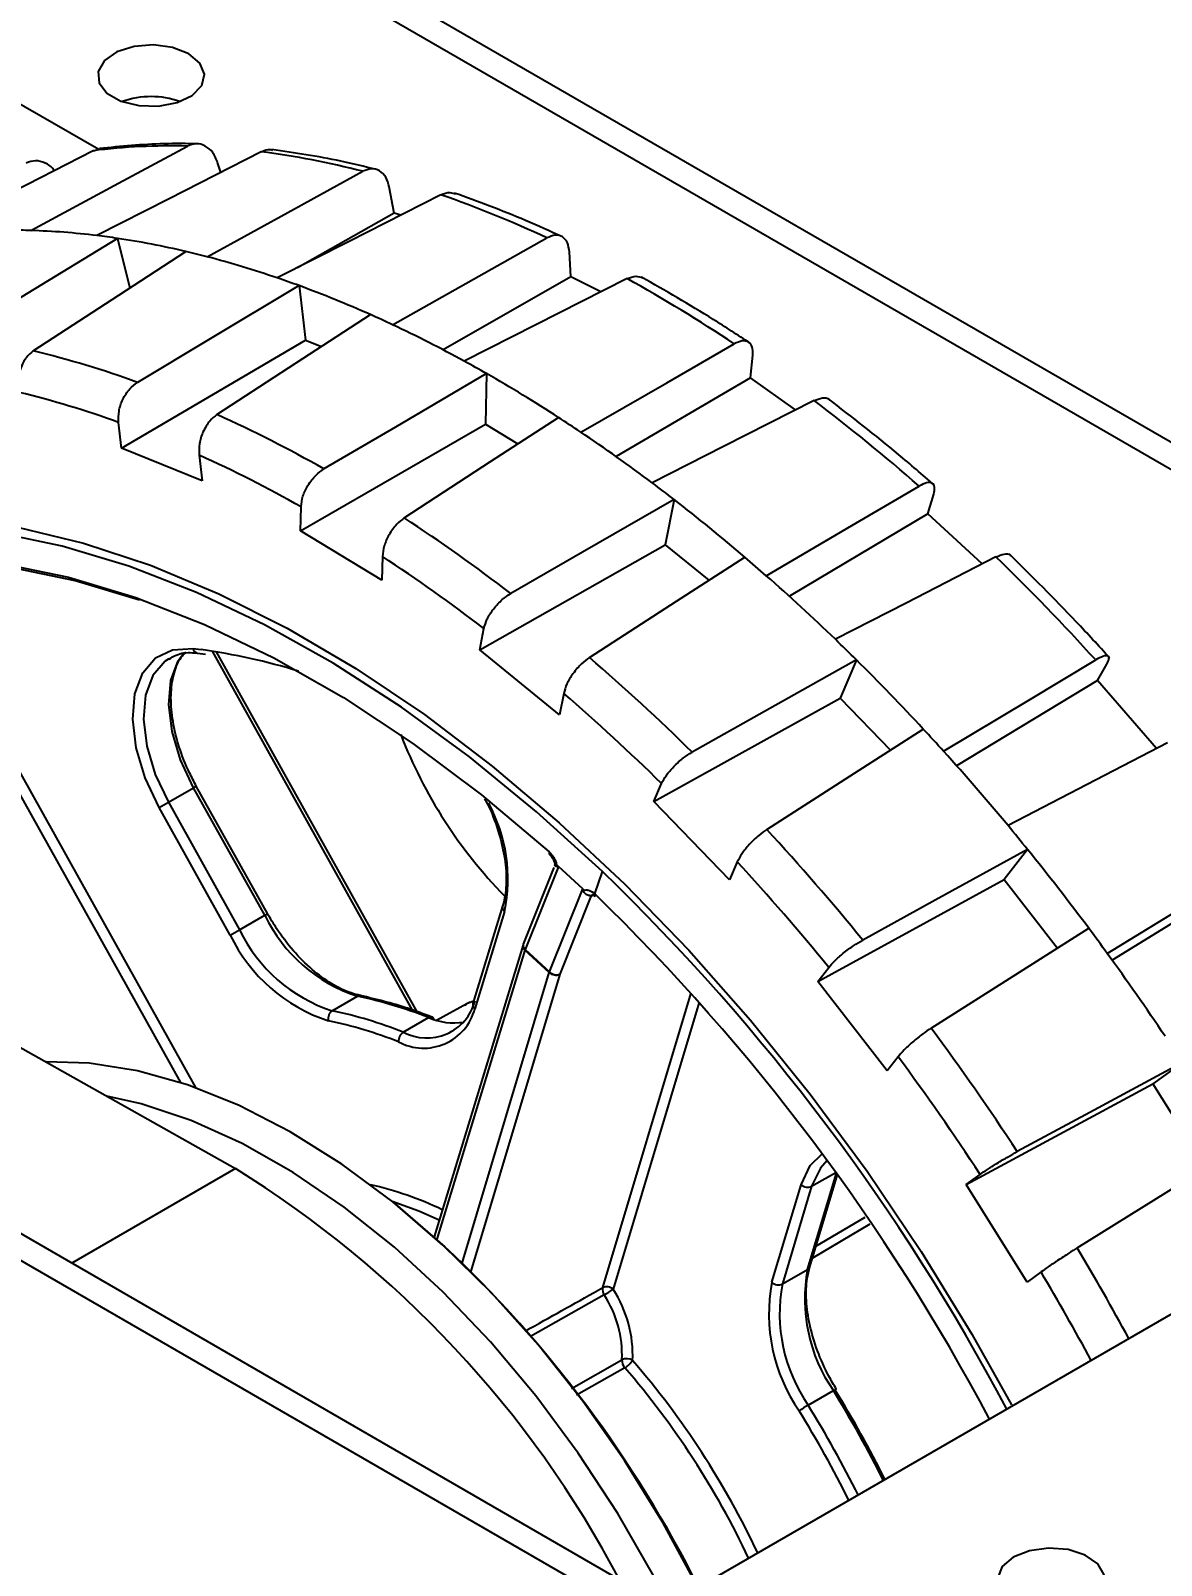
# Model space of a CAD drawing. Header units: inches. Extents: x 0 to 11, y 0 to 8.4.
# Drawn here: x 7.5016 to 7.6866, y 4.789 to 5.04 of the extents above; entities that cross this region are included whole.
import ezdxf

# ---------------------------------------------------------------- set-up
doc = ezdxf.new("R2010")
doc.units = ezdxf.units.IN
doc.header["$MEASUREMENT"] = 0
doc.header["$PDSIZE"] = -1
doc.layers.add('OBJ', color=50, linetype='Continuous')
doc.dimstyles.get("Standard").update_dxf_attribs({"dimtxt": 0.18, "dimasz": 0.18, "dimexe": 0.18, "dimexo": 0.0625, "dimgap": 0.09, "dimtad": 0, "dimtih": 1, "dimtoh": 1, "dimdec": 4, "dimzin": 0, "dimdsep": 46, "dimtxsty": 'Standard', "dimcen": 0.09, "dimadec": 0, "dimazin": 0, "dimtfac": 1, "dimtdec": 4, "dimtofl": 0, "dimtmove": 0, "dimatfit": 3, "dimfxl": 1, "dimtolj": 1, "dimtzin": 0, "dimarcsym": 0})

# ---------------------------------------------------------------- blocks, each defined once
blk = doc.blocks.new('*D8')
at = {"layer": 'Defpoints', "color": 0, "transparency": 16777216}
for p in [(5.711596441947764, 7.075144194756552), (5.711596441947764, 4.366810861423873), (9.602395316461589, 4.366810861423874)]:
    blk.add_point(p, dxfattribs=at)
at = {"layer": 'OBJ', "color": 0, "lineweight": -2, "transparency": 16777216}
for p, q in [((5.761596441947764, 7.075144194756552), (9.727395316461589, 7.075144194756553)), ((9.602395316461589, 6.945144194756553), (9.602395316461589, 5.843477528090212)), ((9.602395316461589, 4.496810861423874), (9.602395316461589, 5.598477528090213)), ((5.761596441947764, 4.366810861423873), (9.727395316461589, 4.366810861423874))]:
    blk.add_line(p, q, dxfattribs=at)
at = {"layer": 'OBJ', "color": 0, "transparency": 16777216}
for points in [[(9.580728649794922, 6.945144194756553), (9.624061983128255, 6.945144194756553), (9.602395316461589, 7.075144194756553)], [(9.580728649794922, 4.496810861423874), (9.624061983128255, 4.496810861423874), (9.602395316461589, 4.366810861423874)]]:
    blk.add_solid(points, dxfattribs=at)
at = {"layer": 'OBJ', "color": 0, "transparency": 16777216, "insert": (9.602395316461589, 5.720977528090209), "char_height": 0.125, "attachment_point": 5}
blk.add_mtext('\\A1;32.500000', dxfattribs=at)

msp = doc.modelspace()

# ---------------------------------------------------------------- linework, layer by layer
at = {"color": 7, "linetype": 'Continuous', "lineweight": 25}
for p, q in [((7.605472245421931, 4.782284073149992), (5.959387781614672, 5.732548407160833)), ((5.955605012314756, 5.730364660926336), (7.601689476122015, 4.780100326915495)), ((9.158209571217245, 5.678660251428183), (7.567219313547505, 4.76020112562764)), ((7.107010650125217, 5.303791367207226), (7.807928953968097, 4.899159843222976)), ((7.811711723267979, 4.901343589457452), (7.113468458606825, 5.304430846192774)), ((7.071949938891388, 5.275046998270122), (7.512685878350879, 5.020615556145726)), ((7.093930112638047, 5.102380478914331), (7.535066228516031, 4.85385824158443)), ((7.511797052952571, 5.020396018016751), (7.512982516195049, 5.020688825111051)), ((7.532653859995635, 5.016839333070145), (7.532158291757313, 5.018445161033782)), ((7.561038608042596, 5.010157682921044), (7.560242903882329, 5.014461334728194)), ((7.561038608042596, 5.010157682921044), (7.545208246642662, 5.001246025997244)), ((7.562126643436354, 5.009829878753632), (7.561038608042596, 5.010157682921044)), ((7.515778200766096, 5.006045300012043), (7.517788577355033, 4.997923232578945)), ((7.589945328522208, 4.99978072660905), (7.589739802002052, 5.003844829130102)), ((7.589945328522206, 4.999780726609051), (7.569068256430826, 4.987806469745134)), ((7.594871319281746, 4.997279189190687), (7.589945328522206, 4.999780726609051)), ((7.54549279272656, 4.998312377562136), (7.546559767225984, 4.989395171307649)), ((7.516447104233313, 4.971749780096003), (7.546559767225984, 4.989395171307649)), ((7.546559767225984, 4.989395171307649), (7.549131097525047, 4.98835148497391)), ((7.619361841853997, 4.983217153853507), (7.619752737793269, 4.986918221389892)), ((7.576172633606405, 4.98392065897488), (7.575975092273485, 4.975645604487446)), ((7.619361841853997, 4.983217153853507), (7.597367849455146, 4.970363974612235)), ((7.6267418060737, 4.977977142194341), (7.619361841853997, 4.983217153853507)), ((7.516447104233313, 4.971749780096002), (7.515944576623831, 4.975949638991172)), ((7.545720113778093, 4.95822806134005), (7.575975092273485, 4.975645604487446)), ((7.575975092273485, 4.975645604487446), (7.581285733320266, 4.972413082873758)), ((7.529630812722521, 4.966398598109303), (7.516447104233313, 4.971749780096003)), ((7.52912828511304, 4.970598457004473), (7.529630812722521, 4.966398598109303)), ((7.648394342165854, 4.960970240431018), (7.64936978338924, 4.964195817918474)), ((7.545720113778093, 4.95822806134005), (7.545813152528186, 4.962125477212828)), ((7.606885531965252, 4.963307429336986), (7.605429476993427, 4.955925959959825)), ((7.648394342165854, 4.960970240431018), (7.625736559273192, 4.947486680480084)), ((7.657291121327678, 4.952779804098688), (7.648394342165854, 4.960970240431018)), ((7.559043322430984, 4.950118388787386), (7.545720113778093, 4.95822806134005)), ((7.575056253468262, 4.938748693374945), (7.605429476993427, 4.955925959959825)), ((7.605429476993427, 4.955925959959825), (7.612564392498943, 4.950122164402809)), ((7.48036215381939, 4.953457175396408), (7.52855607097637, 4.867116345833765)), ((7.559136361181075, 4.954015804660163), (7.559043322430984, 4.950118388787386)), ((7.526114635239749, 4.86795189936984), (7.478425331132933, 4.953388699712002)), ((7.575056253468262, 4.938748693374945), (7.575742031642586, 4.942225245216222)), ((7.528135461704024, 4.938933261040823), (7.529471614445063, 4.93876205913224)), ((7.564071814124165, 4.879793546445494), (7.531306138967068, 4.938494223649817)), ((7.56480418921675, 4.879528979595679), (7.531948092173586, 4.938391650286198)), ((7.588114143331784, 4.928126938553136), (7.575056253468262, 4.938748693374945)), ((7.528869774242761, 4.938202496959136), (7.530146747214969, 4.938014595379085)), ((7.636698291927939, 4.937099011200208), (7.634027964810728, 4.930835409145141)), ((7.676160691626954, 4.933715947548444), (7.677691039846479, 4.936368027447238)), ((7.676160691626954, 4.933715947548444), (7.653110360164884, 4.919763478573393)), ((7.685816710812136, 4.922568255397048), (7.676160691626954, 4.933715947548444)), ((7.588799921506108, 4.931603490394414), (7.588114143331784, 4.928126938553136)), ((7.603564159544132, 4.913903546939271), (7.634027964810728, 4.930835409145141)), ((7.634027964810728, 4.930835409145141), (7.642268743921872, 4.922318545991788)), ((7.524088114776455, 4.913799322084749), (7.528212904333377, 4.916180512410899)), ((7.539864682565767, 4.895306006709533), (7.528212904333377, 4.916180512410899)), ((7.540315669771311, 4.895581612187942), (7.528663891538921, 4.916456117889307)), ((7.603564159544132, 4.913903546939271), (7.604821840119881, 4.916853601480573)), ((7.524088114776455, 4.913799322084749), (7.535739893008845, 4.892924816383384)), ((7.615959973242393, 4.901092446493712), (7.603564159544132, 4.913903546939271)), ((7.534215519444707, 4.892080923557693), (7.522563741212317, 4.912955429259058)), ((7.664705067868984, 4.906091734087529), (7.660901605144595, 4.901136315733465)), ((7.587934194823137, 4.903294229150479), (7.582493260449935, 4.889707996319882)), ((7.591917263927532, 4.899627388228226), (7.587934194823137, 4.903294229150479)), ((7.617217653818143, 4.904042501035013), (7.615959973242393, 4.901092446493712)), ((7.587197565855338, 4.90310807783472), (7.582180359246021, 4.890579910340339)), ((7.593890625195043, 4.898795689558258), (7.595129118535175, 4.90246722538592)), ((7.630377633705286, 4.884447529235227), (7.660901605144595, 4.901136315733465)), ((7.660901605144595, 4.901136315733465), (7.66961569975437, 4.889925416670347)), ((7.701817223759376, 4.902282383103684), (7.678555256863535, 4.887983897340035)), ((7.586476329554332, 4.88604115539763), (7.591917263927532, 4.899627388228226)), ((7.593203425781624, 4.898264661190782), (7.588156146566507, 4.88566140118541)), ((7.593363681505857, 4.89845099140534), (7.593203425781624, 4.898264661190782)), ((7.593680941612288, 4.898621946992901), (7.593363681505857, 4.89845099140534)), ((7.578799661612514, 4.896793771590962), (7.573947545255535, 4.880891572356784)), ((7.579111362250543, 4.895918717089701), (7.574259245893563, 4.880016517855525)), ((7.535739893008845, 4.892924816383384), (7.539864682565767, 4.895306006709533)), ((7.582145181191594, 4.89047999719848), (7.567570781167198, 4.842714239773231)), ((7.582456881829622, 4.889604942697221), (7.56802514389569, 4.842306742275719)), ((7.586439950934017, 4.885938101774968), (7.582456881829622, 4.889604942697221)), ((7.582493260449935, 4.889707996319882), (7.586476329554332, 4.88604115539763)), ((7.572197569832985, 4.838416722576983), (7.586439950934018, 4.885938101774968)), ((7.588156146566507, 4.88566140118541), (7.573589544612114, 4.837058220987499)), ((7.630377633705286, 4.884447529235227), (7.632169002694585, 4.886781450562114)), ((7.641734730711648, 4.869836341970225), (7.630377633705286, 4.884447529235227)), ((7.55090334712339, 4.879691854161464), (7.555028136680311, 4.882073044487615)), ((7.57293543478233, 4.8808275041891), (7.56800170575359, 4.878118246306966)), ((7.574055232010613, 4.88124450211117), (7.57293543478233, 4.880827504189099)), ((7.595181573981332, 4.83438976201704), (7.60963434699878, 4.882613138582546)), ((7.610983653706639, 4.881112269956255), (7.59689776961382, 4.834113061427482)), ((7.562525939976723, 4.876190190157421), (7.566650729533645, 4.878571380483571)), ((7.643526099700948, 4.872170263297112), (7.641734730711648, 4.869836341970225)), ((7.690054888073533, 4.871227738423579), (7.685233856032199, 4.867731071649644)), ((7.65468196210761, 4.851275646455284), (7.685233856032199, 4.867731071649644)), ((7.685233856032199, 4.867731071649644), (7.69383145875798, 4.853966252632588)), ((7.535066228516031, 4.85385824158443), (7.50827747191316, 4.838393421575542)), ((7.628721616906421, 4.837382765605244), (7.633430716957756, 4.853095231634153)), ((7.629381421423934, 4.850965935992851), (7.633324827668874, 4.853242415961815)), ((7.622865188795434, 4.835269551175846), (7.627649782869868, 4.851233911889601)), ((7.629381421423934, 4.850965935992851), (7.6245968273495, 4.835001575279095)), ((7.629071241955959, 4.837802136109898), (7.633588737102373, 4.852875289844157)), ((7.65468196210761, 4.851275646455284), (7.656952589670194, 4.852922519549261)), ((7.664655262776503, 4.835308325902269), (7.65468196210761, 4.851275646455284)), ((7.630089593284424, 4.841199985057592), (7.638115331121381, 4.845927709749319)), ((7.638891895937104, 4.844747196928164), (7.629498663431914, 4.839228278121698)), ((7.6245968273495, 4.835001575279095), (7.628721616906421, 4.837382765605244)), ((7.666925890339089, 4.836955198996246), (7.664655262776503, 4.835308325902269)), ((7.59542933166064, 4.833208778751017), (7.583369226875797, 4.826420635473831)), ((7.590049509670167, 4.817899953531186), (7.598326286472915, 4.822588236180493)), ((7.598811631750441, 4.821283066780903), (7.590885463222341, 4.816782865698063)), ((7.628819271518016, 4.815160091357527), (7.632944061074938, 4.817541281683676))]:
    msp.add_line(p, q, dxfattribs=at)
at = {"color": 7, "linetype": 'Continuous', "lineweight": 25, "flags": 128}
for points in [[(7.527444557105743, 5.036247625562007), (7.52479168156299, 5.037296708592264), (7.52166147803351, 5.03772171772385), (7.518476697849019, 5.037465253118484), (7.515667463220907, 5.036561951742243), (7.513613176852205, 5.035133809451354), (7.512591281500203, 5.033373704775809), (7.512739789794705, 5.031519349605119), (7.514038644867626, 5.029821184880422), (7.516312429144164, 5.028508557157645), (7.519254055458299, 5.027758744084267), (7.522466240876191, 5.027673012070709), (7.525515161957822, 5.028262939700457), (7.527989045016461, 5.029448853978213), (7.529553778436782, 5.031070590609388), (7.529998036299882, 5.032909125075589), (7.529261819119631, 5.034716153109484), (7.527444557105743, 5.036247625562007)], [(7.511797052952571, 5.020396018016751), (7.496684309665365, 5.01262901640972), (7.484810335600996, 5.006525551923502)], [(7.501566923352201, 5.007333145653245), (7.515934002687465, 5.015065146193352), (7.527222650854484, 5.021139463897742)], [(7.5392799031124, 5.02021633868836), (7.524215436472823, 5.012538636086553), (7.512379297467862, 5.00650533058345)], [(7.530457396405007, 5.003030729748355), (7.544717529033377, 5.010863900126844), (7.555922043455999, 5.017017728318062)], [(7.568703993275074, 5.013166772326764), (7.553704689137478, 5.005557160126488), (7.541919645051309, 4.99957737437433)], [(7.515778200766096, 5.006045300012043), (7.501073556133417, 4.997074170604095), (7.48952012914909, 4.990024633349463)], [(7.501987171045905, 4.987628474641821), (7.515970742070063, 4.996739033639156), (7.526958054867255, 5.003896538102358)], [(7.560769961286147, 4.991926152962538), (7.574930701400914, 4.999876978415418), (7.58605701304735, 5.0061232938627)], [(7.599175287350308, 4.999461516438606), (7.584256051639354, 4.99189671714375), (7.572533809838119, 4.985952185739824)], [(7.54549279272656, 4.998312377562136), (7.530684584393638, 4.989451078547514), (7.519049679098295, 4.982487868666913)], [(7.532049258483553, 4.977211423492327), (7.546105722350348, 4.986378649779047), (7.557150201284745, 4.993580710843382)], [(7.591583586050611, 4.974356822242245), (7.605655507836293, 4.982438213115626), (7.616711923826531, 4.988787182409736)], [(7.576172633606405, 4.98392065897488), (7.561269960385809, 4.975183944287608), (7.549560723017206, 4.968318677663188)], [(7.629767930486846, 4.979516998288851), (7.614941236288607, 4.971972372785875), (7.60329159592286, 4.966043759141964)], [(7.562697854249389, 4.960322268138274), (7.576840952755815, 4.969522111893004), (7.587953392161576, 4.976749856746006)], [(7.621962014302373, 4.950856572810904), (7.635958390643474, 4.959077472286661), (7.646955341841651, 4.965536142933169)], [(7.606885531965252, 4.963307429336986), (7.591900362937364, 4.954706267479345), (7.580126198275686, 4.947947584036974)], [(7.595129118535175, 4.90246722538592), (7.58434835070361, 4.912249720213496), (7.573370487964923, 4.921222832771641), (7.562254727298657, 4.929338176487011), (7.551061009284548, 4.93655199021526), (7.539849694879198, 4.94282537421844), (7.528681239925911, 4.948124499927791), (7.517615869152865, 4.952420792360757), (7.506713251417557, 4.955691084208608), (7.496032177948699, 4.95791774076373), (7.485630245320666, 4.959088755012945), (7.475563544869966, 4.959197812384081), (7.465886360228565, 4.958244324796643), (7.456650874605066, 4.956233433832971), (7.447906889392197, 4.953175983012801), (7.439701555617995, 4.949088459320709), (7.432079119688813, 4.943992904301775), (7.425080684795184, 4.937916795204838), (7.418743989267156, 4.930892896814313), (7.413103203074285, 4.922959084769496), (7.412921935935207, 4.922670501058692)], [(7.499405188330957, 4.958802659269509), (7.510199062907322, 4.956200534763474), (7.521193543137106, 4.952563081350182), (7.532329968711269, 4.947909706417421), (7.543548921980944, 4.942265237733844), (7.554790544976299, 4.935659790982089), (7.565994858774709, 4.928128609078573), (7.577102083514257, 4.919711874137291), (7.588052957345162, 4.910454493080846), (7.598789052617391, 4.900405858042594), (7.609253087617446, 4.889619582838234), (7.619389232191102, 4.878153216912911), (7.629143405621418, 4.866067938290024), (7.638463565172782, 4.853428227159996), (7.647299983761404, 4.840301521850567), (7.655605515270836, 4.826757859014134), (7.662082164062016, 4.815218094040452)], [(7.471469983260088, 4.953577362419426), (7.476189029322856, 4.953978621102614), (7.486361497957959, 4.953987534954585), (7.496893567152236, 4.952873596863242), (7.507723590347815, 4.950643326957509), (7.51878817699537, 4.947309779506241), (7.530022563593207, 4.942892466508652), (7.541360992762519, 4.937417243486233), (7.552737098140049, 4.930916158144585), (7.56408429283526, 4.923427262791039), (7.575336159178311, 4.91499439160597), (7.586426837477537, 4.905666904071548)], [(7.593001716270015, 4.937474177018769), (7.607242558863322, 4.946681597354841), (7.618431688130028, 4.953915372795098)], [(7.659552380703606, 4.953939221969069), (7.644827889277106, 4.946389518173962), (7.633258443539436, 4.940457002048728)], [(7.519379537153069, 4.946866093869665), (7.508830220929188, 4.950024421672139), (7.498064563759456, 4.952241436425245), (7.487595089762413, 4.953348754053577), (7.477483079112234, 4.953339893179261), (7.467787719670137, 4.952214905666974), (7.458565760544579, 4.949980376320378), (7.449871179926022, 4.946649384339786)], [(7.522563741212317, 4.912955429259058), (7.520296847468614, 4.917793610324154), (7.518836574943304, 4.922694510254441), (7.518269646346134, 4.927367074253798), (7.518629730450107, 4.931533807947402), (7.519895442569358, 4.934947257226223), (7.521991614553533, 4.937404704059272), (7.524793758876226, 4.938760205518283), (7.528135461704024, 4.938933261040823)], [(7.52415044125586, 4.937284719398719), (7.523548372645527, 4.936864675669857), (7.521570851905739, 4.934546329600941), (7.52037678386871, 4.931326094432244), (7.52003708188383, 4.927395213589221), (7.520571920183046, 4.922987134344545), (7.52194953577296, 4.918363643844273), (7.524088114776455, 4.913799322084749)], [(7.528212904333377, 4.916180512410899), (7.526074325329882, 4.920744834170423), (7.524696709739968, 4.925368324670695), (7.52416187144075, 4.92977640391537), (7.524501573425632, 4.933707284758394), (7.52569564146266, 4.936927519927091), (7.526681453432778, 4.938311534550923)], [(7.636698291927939, 4.937099011200208), (7.621645102766548, 4.928640251970374), (7.609817388374879, 4.921993553159834)], [(7.65098221287123, 4.922139447855781), (7.664918612062361, 4.930504560217507), (7.675868336140229, 4.937076646501903)], [(7.622040077032421, 4.909361377820788), (7.636386803255243, 4.918551103640944), (7.647659021589859, 4.925771073230699)], [(7.687623652552413, 4.923505355269757), (7.673007919777175, 4.915925475399848), (7.661523825186984, 4.909969355126871)], [(7.664705067868984, 4.906091734087529), (7.649600401005165, 4.897777900451858), (7.637732141528088, 4.891245185126598)], [(7.677762417708598, 4.889078002687078), (7.691656230419721, 4.897587650382793), (7.702572400021184, 4.904273420513801)], [(7.648930620638962, 4.876838063722198), (7.663388152813465, 4.885985361568113), (7.6747473348037, 4.893172108353411)], [(7.610793274502497, 4.785355837853852), (7.610724724164917, 4.785490905960476), (7.605018196321659, 4.795975357985998), (7.598728842291352, 4.806115743554039), (7.591917231991415, 4.815814405208279), (7.584648964952644, 4.82497793953516), (7.576994038559858, 4.833518096689819), (7.569026173938832, 4.841352630290329), (7.560822105981542, 4.848406089495327), (7.552460844347217, 4.854610545636855), (7.544022912556125, 4.859906246410571), (7.535589572504059, 4.864242191323096), (7.527242041865851, 4.867576622854657), (7.519060711924773, 4.869877428606819), (7.511124373360526, 4.87112245056244), (7.50406486809163, 4.871323434697462)], [(7.690054888073533, 4.871227738423579), (7.674916850062294, 4.863056949857587), (7.663022282086299, 4.856636753540529)], [(7.605970258851987, 4.782571570183617), (7.603550829198133, 4.787210910109351), (7.597648759260875, 4.797464357237949), (7.591185709216455, 4.807329026797979), (7.584225911759863, 4.816706879271463), (7.576838536485045, 4.825504713347337), (7.569097002446402, 4.833635092197961), (7.561078248487245, 4.841017212465588), (7.552861968586996, 4.847577707322439), (7.544529819826627, 4.853251375623199), (7.536164610843897, 4.857981829903289), (7.527849478843906, 4.861722056782827), (7.519667063344201, 4.864434884206716), (7.514019146788531, 4.865715506614232)], [(7.627649782869868, 4.851233911889601), (7.629163340977106, 4.854391935518945), (7.631097345533194, 4.856302152397963)], [(7.672856291529428, 4.840892439164293), (7.687426185195, 4.84997386473017), (7.698873563081892, 4.857108981215153)], [(7.631917402382093, 4.855183717347114), (7.630809306430763, 4.853945203567703), (7.629381421423934, 4.850965935992851)], [(7.560725108110518, 4.848484813198352), (7.561210822600462, 4.84809775753213), (7.569359380261072, 4.8410920233844)], [(7.568406263904783, 4.845452429044117), (7.565109802644088, 4.846905642499395), (7.560725108110518, 4.848484813198352)], [(7.632944061074938, 4.817541281683676), (7.633105076795729, 4.817632906086381), (7.633237061990151, 4.817705166568291), (7.633334944541198, 4.817755286199612), (7.633394962877325, 4.817781338911019), (7.633414810527537, 4.817782323511425), (7.633393724757766, 4.817758202163185), (7.633332515882317, 4.817709901836188), (7.63323353612395, 4.817639278684911)], [(7.641508619870614, 4.80308742930733), (7.641476300190852, 4.803078729749607), (7.641359549753543, 4.803040033507472)], [(7.635466993243655, 4.799638333041544), (7.635617710827278, 4.79969663809986), (7.635678188391685, 4.799721592858387)], [(7.662384101182195, 4.790306174751103), (7.660566839168307, 4.788774702298578), (7.659830621988057, 4.786967674264683), (7.660274879851157, 4.785129139798483), (7.661839613271478, 4.783507403167308), (7.664313496330117, 4.782321488889552), (7.667362417411749, 4.781731561259804), (7.670574602829642, 4.781817293273363), (7.673516229143774, 4.78256710634674), (7.675790013420312, 4.783879734069518), (7.677088868493232, 4.785577898794215), (7.677237376787735, 4.787432253964905), (7.676215481435732, 4.789192358640449), (7.674161195067032, 4.790620500931339), (7.671351960438918, 4.791523802307579), (7.668167180254427, 4.791780266912944), (7.665036976724948, 4.791355257781359), (7.662384101182195, 4.790306174751103)]]:
    msp.add_lwpolyline(points, dxfattribs=at)
at = {"color": 7, "linetype": 'Continuous', "lineweight": 25}
for centre, radius, start, end in [((7.521257372770362, 5.015136845892934), 0.01410013832371233, 70.43682261721631, 109.5631773827837), ((7.524501665984805, 4.917193669477946), 0.1039814018766026, 88.50051312655917, 97.01802512574952), ((7.521731795245907, 4.884021555578012), 0.1373206285893309, 75.5827698295087, 82.65813660799364), ((7.507792290267489, 4.838200534410863), 0.1852658089711323, 65.0109160410463, 70.80525343226596), ((7.498204081890152, 4.89602664982636), 0.1113572840723017, 88.26948077872392, 89.95356740938914), ((7.497876334493186, 4.888103154613561), 0.1192870957373403, 83.01668402833714, 88.22705957378015), ((7.496892218075128, 4.879293847816845), 0.1281507353697012, 81.52527037162311, 83.0588105946281), ((7.495341517756511, 4.869556333611996), 0.1380104922148582, 76.75662003972496, 81.48428639803745), ((7.49297703005882, 4.859050720111004), 0.1487784293391213, 75.40880141590534, 76.79709617653468), ((7.489935000097915, 4.847781087637085), 0.1604509768687814, 71.09555413801588, 75.37135518954754), ((7.485987180153328, 4.835909959921234), 0.1729608718274902, 69.87674077020071, 71.1324109801371), ((7.481188049127222, 4.785880340103362), 0.2440039083052928, 56.26057092729008, 61.08271249968201), ((7.481320217010303, 4.823484371990289), 0.1862335925827787, 65.97239597607008, 69.84377349725327), ((7.475727977181343, 4.810662345965937), 0.2002216441531301, 64.86584226466671, 66.0047785313224), ((7.469448950208029, 4.797528576074899), 0.21477882801644, 61.31732799288429, 64.83754505231637), ((7.464541073005077, 4.832451855647967), 0.1596308032331077, 70.03374047490802, 76.43316885265669), ((7.462299752162084, 4.784228838588025), 0.2298779159855259, 60.30634824531867, 61.34509092699356), ((7.454569448787947, 4.770878791482689), 0.245304243466257, 57.06078218581649, 60.28250124144069), ((7.462797178627747, 4.828973735665905), 0.1562899935121636, 70.11969537456451, 76.34721395300167), ((7.444978797440736, 4.734790730167597), 0.3066561103263536, 48.80362621993848, 52.94409380120734), ((7.444169736510603, 4.782472326616683), 0.2136495406831839, 60.44300616397994, 65.71186688148306), ((7.446095576486233, 4.757603899737747), 0.2610528497091069, 56.12985956928456, 57.08416337699742), ((7.437213778856105, 4.744543159070974), 0.2768471729194056, 53.13798878209719, 56.11006027543741), ((7.442851243672742, 4.780038685741975), 0.2091811518834973, 60.51378900257387, 65.64108404289556), ((7.427778451803637, 4.731793870134912), 0.2927078308799259, 52.27319578061518, 53.15739260294433), ((7.418165232507559, 4.71951031600794), 0.3083056663361491, 49.49072637258674, 52.25699364884839), ((7.412108773248857, 4.729774297945293), 0.2753714543606299, 52.39977313373975, 56.84827592380169), ((7.411460379263887, 4.728441989000185), 0.2696140611069971, 52.45953863921907, 56.78851041831793), ((7.408239479785699, 4.707754529214348), 0.3236910955850532, 48.67976441348181, 49.50659712429039), ((7.406082867584122, 4.692361403338312), 0.3642385884014122, 42.21033841540768, 45.90192353699717), ((7.398407987354985, 4.69668815573948), 0.338493703340234, 46.06750184120963, 48.66673175101749), ((7.529044204744261, 4.939112227170035), 0.0009261980288162582, 191.1411471785863, 259.2378029562292), ((7.515223936449436, 4.836753314853043), 0.1029989331871243, 72.98342411705649, 82.04887030395898), ((7.388539860892201, 4.686332083194585), 0.3527983263501918, 45.29955283450519, 46.08025763962113), ((7.373509420863545, 4.682179637418031), 0.3366781396122326, 45.42189282482939, 49.31234076740257), ((7.379062426432082, 4.676848031054341), 0.3662059691712897, 42.82294439171668, 45.28931756068827), ((7.373668090478487, 4.681841932256973), 0.3296400167524247, 45.474161005158, 49.26007258707109), ((7.635280014160304, 4.953266203603487), 0.07847246623618252, 201.2207615437991, 224.2736912069893), ((7.369840624938987, 4.668211515575584), 0.3788403189434298, 42.08844328193938, 42.83294694859643), ((7.361310505689064, 4.660578153255426), 0.3902870850730831, 39.71686381857506, 42.08070086733502), ((7.526296633827992, 4.919822992254677), 0.00411579300525811, 297.7483879816089, 305.1111476830446), ((7.499924593451057, 4.955648591467786), 0.04832429110433935, 297.9359219577649, 300.0018835514368), ((7.553809690823478, 4.901246543780212), 0.02585653329909617, 348.108828761757, 28.73967352250189), ((7.336607188696227, 4.646268020604546), 0.3881881610189257, 39.12973000480973, 42.66783468129549), ((7.353324896874311, 4.653875812157454), 0.4007124681909819, 39.00724849383555, 39.72440767404171), ((7.346316244323276, 4.648249320477345), 0.4097000771480825, 36.71320827881176, 39.00176369295183), ((7.586792309376641, 4.90549783203254), 0.000402684818944735, 155.1741269833598, 219.4768679161767), ((7.337537634311733, 4.646680592458719), 0.3800737629686352, 39.17726378096209, 42.62030090514016), ((7.35084819216646, 4.649701908892336), 0.3515159686410553, 27.962846433973, 45.97792216972093), ((7.594208111826036, 4.898614950228592), 0.000365327888543525, 150.3479324750999, 215.7220468261905), ((7.353068658304046, 4.65043251516864), 0.345947230268052, 28.00920027019785, 45.88319350454176), ((7.579661313907277, 4.896607997548219), 0.0008817904372573128, 168.0981479849102, 231.414914471699), ((7.537857524833009, 4.899102606010687), 0.004294513758005014, 297.8641779100958, 304.9182784632542), ((7.562992490182501, 4.906503547528897), 0.0256959219635719, 205.8343719063689, 251.9440114015256), ((7.34011795649556, 4.643578762612059), 0.4174609671157938, 36.02067267325597, 36.71851947887477), ((7.511576371684927, 4.934774085763793), 0.04832429110132348, 297.9359219576753, 300.0018835514755), ((7.558730995518442, 4.903950316826212), 0.02723767728137996, 205.8343719063601, 251.9440114015304), ((7.558867700625579, 4.904122357202747), 0.02569592196357151, 205.8343719063671, 251.9440114015274), ((7.582978944149769, 4.890283947252236), 0.0008565023361601226, 166.7679174858378, 232.4446040331795), ((7.583340765306105, 4.89011519776711), 0.001250000000000104, 158.1751771333843, 163.0318809550584), ((7.582962027875208, 4.890368323473083), 0.0008097992641712137, 164.8537892426613, 234.6289896093153), ((7.583657955266486, 4.889238903474403), 0.001255612246428486, 158.0623806618821, 163.0508720380879), ((7.335146746361983, 4.639995264275451), 0.4235890801554338, 33.77903040497424, 36.01727703824848), ((7.587641024371488, 4.88557206255192), 0.001255612247076642, 158.0623806624342, 163.0508720361284), ((7.587506041458545, 4.887089796355461), 0.001569378671074991, 227.2104564857954, 294.471692906301), ((7.587631937485052, 4.887247753293422), 0.001670720853904957, 226.2365798680779, 288.2861062166805), ((7.555414797471296, 4.881441908661239), 0.0007401614679377657, 79.3391939053006, 121.4934168314762), ((7.540035552705987, 4.811270746842127), 0.07237225245981592, 68.42284007174919, 78.04406925582144), ((7.566384024810756, 4.883411171758138), 0.008187025947467933, 241.8849384345947, 345.1177800653766), ((7.574808297377182, 4.880705136142554), 0.0008807114606356005, 167.778697192353, 231.4338243264924), ((7.551784405049704, 4.878427026256189), 0.001541445003717433, 124.8604228454918, 194.0051086881449), ((7.535910763149114, 4.808889556516145), 0.07237225245964177, 68.42284007173629, 78.04406925583106), ((7.565872103029961, 4.882245377279464), 0.008678247504315346, 241.8849384345945, 345.117780065376), ((7.56701098805581, 4.878049591723898), 0.0006340739014605312, 16.64352291353569, 124.6223561462435), ((7.570781276932538, 4.887976156928201), 0.01027186651918581, 246.2890741612579, 279.3874577707981), ((7.535462394929202, 4.808036554474647), 0.07156998043760747, 68.42284007173447, 78.04406925582467), ((7.563470642726389, 4.874778660507386), 0.001698493225819652, 123.7934408160716, 186.3387161925119), ((7.310579184579385, 4.625801483952507), 0.4213087450623862, 33.223096984016, 36.57321045920466), ((7.312054164437638, 4.626641342507848), 0.4125022361286597, 33.26810457142383, 36.52820287179971), ((7.442975847607598, 4.704736357666366), 0.175265440173277, 27.8599646885258, 58.3025510003428), ((7.544722065426471, 4.796358741268714), 0.05625730322786764, 64.52125068898465, 77.22723571748637), ((7.628713612729499, 4.852379452298433), 0.001563328755736306, 227.1180410160572, 295.2881576582078), ((7.432513241657209, 4.695739585809251), 0.1996351591274076, 26.6889991151737, 46.72654131733726), ((7.302809919982145, 4.620724284362429), 0.4305906797460523, 28.48018812317018, 30.75156649268664), ((7.654558751382491, 4.832511108723861), 0.02629240496235538, 169.3220988450337, 214.7055645238187), ((7.628383958564029, 4.838019692760208), 0.0007208948306917838, 297.9296958163584, 342.43503701919), ((7.304463278166843, 4.621678709015693), 0.4215721911619353, 28.44772976217557, 30.70723845636149), ((7.596765308474933, 4.834105532512673), 0.001609037400862539, 169.8255592954683, 213.870875795844), ((7.595831679089294, 4.832961366846988), 0.001569378671074436, 47.21045648586414, 114.4716929063002), ((7.580002824933755, 4.859903845660597), 0.03083186188185118, 300.0226962746337, 303.2278783639779), ((7.580320448631343, 4.823382172761243), 0.01802333297898117, 357.475276090833, 33.0394121880796), ((7.580336263065056, 4.823341689438164), 0.01975616242333091, 357.4752760908599, 33.03941218806087), ((7.650252551340077, 4.83010559488158), 0.02786994926010474, 169.3220988450371, 214.7055645238081), ((7.623929018655065, 4.836415091584672), 0.001563328755731359, 227.1180410158783, 295.2881576582618), ((7.650433961825568, 4.83012991839771), 0.02629240496235364, 169.3220988450292, 214.7055645238167), ((7.600237392489408, 4.822556081488483), 0.001911376501502533, 179.0360794684918, 221.7606138175972), ((7.59909738582775, 4.820998721944973), 0.001766677593662562, 56.47013478782144, 115.8787821721058), ((7.596826540003764, 4.824654415028664), 0.003912362234047728, 300.4901054494896, 326.0842379640518), ((7.495116956366833, 4.731725561663297), 0.1370150810159296, 25.23008820116974, 40.81603735219385), ((7.494775332064214, 4.731529134722906), 0.139133570986938, 25.30255734491065, 40.81607392644095), ((7.466879340561114, 4.715440530074905), 0.1949411574768408, 26.61682425403943, 31.58424246469092), ((7.469009701786601, 4.716670350028465), 0.1927801657808494, 26.61682425403557, 31.584242464684), ((7.64144587895738, 4.793280727876655), 0.02526138875350851, 119.9892969058313, 123.9423206970189), ((7.463117145277572, 4.713268649562994), 0.1927801657798774, 26.61682425402828, 31.58424246470202), ((7.462754551004248, 4.713059339748792), 0.1949411574767741, 26.61682425403699, 31.58424246469041)]:
    msp.add_arc(centre, radius, start, end, dxfattribs=at)
for points, knots in [([(7.528908103252108, 5.021518574170778), (7.527052731950039, 5.021542841046523), (7.521591035086717, 5.021614275976552), (7.5163218103447, 5.021089439078628), (7.512842572966528, 5.020742892434271)], [0, 0, 0, 0, 0.3397060196672957, 1, 1, 1, 1]), ([(7.532158291757313, 5.018445161033782), (7.531918902425825, 5.019023142955715), (7.531440253848564, 5.020178792720452), (7.530167719918415, 5.021254557116148), (7.528683848688019, 5.021685806323263), (7.527710299156331, 5.021321795783211), (7.527222650854484, 5.021139463897742)], [0, 0, 0, 0, 0.2499136709340851, 0.499691537156677, 0.7493968572079367, 1, 1, 1, 1]), ([(7.505424193024171, 5.017120767960252), (7.505388901578692, 5.01717826573846), (7.505018728979663, 5.017781360956253), (7.503924191315021, 5.018444399242193), (7.502332717669403, 5.018909538956424), (7.501332072298248, 5.018545573203547), (7.500830851764406, 5.018363263751851)], [0, 0, 0, 0, 0.03390330504062353, 0.3556123692920852, 0.677227995477053, 1, 1, 1, 1]), ([(7.5392799031124, 5.02021633868836), (7.539793274123195, 5.020442829456075), (7.540438607004955, 5.020727539610617), (7.541065801477245, 5.020536581569647), (7.541194054288098, 5.020497533225648)], [0, 0, 0, 0, 0.7955134866148753, 1, 1, 1, 1]), ([(7.558173156016851, 5.017299006814727), (7.556211505394966, 5.017780187368082), (7.550436782496969, 5.019196690556027), (7.544779941118568, 5.020035815360464), (7.541044706474179, 5.020589892774136)], [0, 0, 0, 0, 0.3396960610116418, 1, 1, 1, 1]), ([(7.560242903882329, 5.014461334728194), (7.560081656597531, 5.01502400416628), (7.559759249650758, 5.016149037284228), (7.558686394020778, 5.017181897807779), (7.557346432115235, 5.017578987884694), (7.55639740736286, 5.017205038529097), (7.555922043455999, 5.017017728318062)], [0, 0, 0, 0, 0.2499136709339783, 0.4996915371565889, 0.7493968572078884, 1, 1, 1, 1]), ([(7.568703993275074, 5.013166772326764), (7.569207836642764, 5.013368545009547), (7.570037226387471, 5.013700688299689), (7.570775970643111, 5.013423792184198), (7.571065937474146, 5.013315106819105)], [0, 0, 0, 0, 0.6074868551318068, 1, 1, 1, 1]), ([(7.588585638565323, 5.006287157505832), (7.586574041586028, 5.00720262688785), (7.580652550646666, 5.009897472677878), (7.574777208900951, 5.012046639519562), (7.570897786735125, 5.013465710246771)], [0, 0, 0, 0, 0.3397112314946221, 1, 1, 1, 1]), ([(7.589739802002052, 5.003844829130101), (7.58965999049633, 5.004374162716103), (7.589500410854974, 5.005432542244797), (7.588635082337113, 5.00637682844843), (7.587444199516571, 5.00670717472399), (7.586519961397351, 5.006318153520957), (7.58605701304735, 5.0061232938627)], [0, 0, 0, 0, 0.2499136709341424, 0.4996915371566494, 0.7493968572079646, 0.9999999999999999, 0.9999999999999999, 0.9999999999999999, 0.9999999999999999]), ([(7.599175287350308, 4.999461516438606), (7.599666850785034, 4.999654099404083), (7.600614951624041, 5.000025542962023), (7.601375294625557, 4.999717605285032), (7.601741421313768, 4.99956932457274)], [0, 0, 0, 0, 0.518471679911262, 1, 1, 1, 1]), ([(7.619293334663841, 4.988903040201313), (7.61728764172719, 4.990221209257959), (7.611383926179083, 4.994101212528924), (7.60545392317806, 4.997479229334135), (7.601538543855389, 4.999709618955942)], [0, 0, 0, 0, 0.3397340065433183, 1, 1, 1, 1]), ([(7.619752737793269, 4.986918221389892), (7.619755181414063, 4.987397208648564), (7.619760067327769, 4.988354922881119), (7.619103809127694, 4.989167655602957), (7.618062645459742, 4.989400701382635), (7.617162702698211, 4.988991933250737), (7.616711923826531, 4.988787182409736)], [0, 0, 0, 0, 0.2499136709341052, 0.4996915371566854, 0.7493968572079486, 1, 1, 1, 1]), ([(7.501987171045905, 4.987628474641821), (7.501591399672219, 4.987308337384652), (7.500965133099758, 4.986801753846546), (7.500291290723944, 4.985733814869201), (7.499750189772168, 4.984485884133131), (7.49939401989788, 4.982746390873017), (7.49958966134493, 4.981480487984153), (7.499687473508507, 4.980847591927089)], [0, 0, 0, 0, 0.2258044880505865, 0.3573118527002972, 0.5009271414613402, 0.75048540679141, 1, 1, 1, 1]), ([(7.515944576623831, 4.975949638991172), (7.515929369871995, 4.976558454305057), (7.515898966586035, 4.977775675858117), (7.516462677190229, 4.979435711554714), (7.517134657254983, 4.980621479383661), (7.517919803183476, 4.98166099599079), (7.518607000659308, 4.98216390503453), (7.519049679098295, 4.982487868666913)], [0, 0, 0, 0, 0.2498545218869354, 0.4995411617173446, 0.6366718540395769, 0.7659515028062581, 0.9999999999999999, 0.9999999999999999, 0.9999999999999999, 0.9999999999999999]), ([(7.629767930486846, 4.979516998288851), (7.630232240055205, 4.979693000521048), (7.631160607966137, 4.980044909755227), (7.632045791484073, 4.979967103410528), (7.632281828458138, 4.979637425784931), (7.632308840730781, 4.979599697196254)], [0, 0, 0, 0, 0.4697881466789941, 0.9393221032529703, 1, 1, 1, 1]), ([(7.649439730707932, 4.965707155326601), (7.647496249526081, 4.967386961232349), (7.641776032998614, 4.972331106611644), (7.635956685134881, 4.976829641696705), (7.632114498976392, 4.979799769903853)], [0, 0, 0, 0, 0.3397565760876389, 0.9999999999999999, 0.9999999999999999, 0.9999999999999999, 0.9999999999999999]), ([(7.532049258483553, 4.977211423492327), (7.531644264695218, 4.97689172424083), (7.531003404621459, 4.976385833800542), (7.530253477359638, 4.975336330465992), (7.529606237160256, 4.974116335908329), (7.529074363637323, 4.972425936717032), (7.529110312336382, 4.971207581370654), (7.52912828511304, 4.970598457004473)], [0, 0, 0, 0, 0.2258044879764732, 0.3573118526447721, 0.5009271414616759, 0.7504854067915779, 1, 1, 1, 1]), ([(7.545813152528186, 4.962125477212828), (7.545880061918439, 4.962692308530196), (7.546013835741243, 4.963825590300072), (7.54675707486266, 4.965390842037156), (7.547537701304687, 4.966517362898959), (7.54840358478471, 4.967511579688091), (7.549107363369684, 4.968002461637107), (7.549560723017206, 4.968318677663188)], [0, 0, 0, 0, 0.2498545218870825, 0.4995411617176122, 0.6366718540041397, 0.7659515027589567, 1, 1, 1, 1]), ([(7.64936978338924, 4.964195817918474), (7.649452802203595, 4.964608978122254), (7.649618794719345, 4.965435074015873), (7.649166797546908, 4.966077271280006), (7.648271443958444, 4.966185416295612), (7.64739456707699, 4.965752826153855), (7.646955341841651, 4.965536142933169)], [0, 0, 0, 0, 0.2499136709342795, 0.4996915371567328, 0.7493968572080023, 1, 1, 1, 1]), ([(7.562697854249389, 4.960322268138274), (7.562283043417927, 4.960005273687204), (7.561626648910239, 4.959503663312383), (7.560797960007738, 4.958489784816861), (7.560041180033535, 4.957321479296504), (7.559328401916777, 4.955719204282462), (7.55920037102513, 4.954583571409175), (7.559136361181075, 4.954015804660163)], [0, 0, 0, 0, 0.2258044907771559, 0.357311854743126, 0.500927141448777, 0.7504854067851193, 1, 1, 1, 1]), ([(7.659552380703606, 4.953939221969069), (7.660005418995119, 4.954125643334113), (7.660911250450948, 4.954498385196465), (7.661729345966606, 4.954468752390941), (7.661898532709924, 4.954158625585098), (7.661934038710404, 4.954093541511124)], [0, 0, 0, 0, 0.4415170546158794, 0.8827952158766376, 1, 1, 1, 1]), ([(7.678169803336369, 4.93740662997129), (7.676344108001286, 4.939397427188918), (7.670970888886365, 4.945256559026601), (7.665427393088345, 4.950738786590717), (7.661767448696296, 4.9543582802749)], [0, 0, 0, 0, 0.3397768257790683, 1, 1, 1, 1]), ([(7.575742031642586, 4.942225245216222), (7.575890624778621, 4.942733793667802), (7.576187711208108, 4.943750548867482), (7.577109083084097, 4.945185688367921), (7.577997227623041, 4.946231774810546), (7.578942818910607, 4.94716507665505), (7.579662557516866, 4.947641002456254), (7.580126198275686, 4.947947584036974)], [0, 0, 0, 0, 0.249854521873369, 0.4995411616901911, 0.6366718578090272, 0.765951507837574, 1, 1, 1, 1]), ([(7.528663891538921, 4.916456117889307), (7.528285139499037, 4.917167291536382), (7.527179329852514, 4.919243643863167), (7.525772390136575, 4.922829642394486), (7.524735280671968, 4.927022137635625), (7.524403399402386, 4.930950028239173), (7.524787887508483, 4.934362595081728), (7.525651087927254, 4.936927433978912), (7.526566462758331, 4.937969322162584), (7.526940374020412, 4.938394911453962)], [0, 0, 0, 0, 0.0843316729463854, 0.2462159081178815, 0.4079624982130238, 0.5690685636855471, 0.729427632787713, 0.8894769094868695, 1, 1, 1, 1]), ([(7.524239923528296, 4.937200260478991), (7.524605758514235, 4.937448588602589), (7.525666692381416, 4.938168748583522), (7.527322603401847, 4.938341279066635), (7.528595761995664, 4.938227076014096), (7.528869774242761, 4.938202496959136)], [0, 0, 0, 0, 0.2923026795978087, 0.8476876848103672, 1, 1, 1, 1]), ([(7.593001716270015, 4.937474177018769), (7.592576792063231, 4.937162071988057), (7.591904394202818, 4.936668198606578), (7.590996660033768, 4.935706051709065), (7.590130268057376, 4.934611617528223), (7.589236881092519, 4.933133819180318), (7.588945566204262, 4.932113570230242), (7.588799921506108, 4.931603490394414)], [0, 0, 0, 0, 0.2258044907214367, 0.357311854701376, 0.5009271414490318, 0.7504854067852402, 1, 1, 1, 1]), ([(7.677691039846479, 4.936368027447238), (7.677850505684962, 4.93670187999031), (7.678169350707155, 4.937369403658817), (7.677910598904247, 4.937807265122931), (7.677152715956688, 4.937766704152779), (7.6762969746326, 4.937306940739892), (7.675868336140229, 4.937076646501903)], [0, 0, 0, 0, 0.2499136709340873, 0.4996915371567374, 0.7493968572079213, 1, 1, 1, 1]), ([(7.604821840119881, 4.916853601480573), (7.605049202686132, 4.917289339092422), (7.605503775049351, 4.918160521535643), (7.60659647143336, 4.919434173899337), (7.60758773888691, 4.920381082409244), (7.608609586350881, 4.921239705061111), (7.609344178968438, 4.921698200110032), (7.609817388374879, 4.921993553159834)], [0, 0, 0, 0, 0.2498545218734873, 0.4995411616904272, 0.6366718577756316, 0.7659515077930048, 1, 1, 1, 1]), ([(7.575858542305101, 4.914354471753582), (7.575930943791804, 4.91423080842333), (7.576786900771843, 4.912768815092464), (7.577917501344587, 4.909749242635866), (7.579094232556598, 4.905547219421619), (7.579507853637798, 4.901575003718121), (7.579305068540545, 4.898681860072489), (7.578918953630629, 4.897239420181925), (7.578799661612513, 4.896793771590962)], [0, 0, 0, 0, 0.02045997677278878, 0.2418853635147447, 0.462836709275676, 0.682956434278434, 0.9020478986597165, 1, 1, 1, 1]), ([(7.622040077032421, 4.909361377820788), (7.621605050402557, 4.909056198262986), (7.62091666652034, 4.908573283713965), (7.619932005211511, 4.907677403332096), (7.618959259516259, 4.906676778255759), (7.617891047159153, 4.90535602690817), (7.617442105170031, 4.904480317449308), (7.617217653818143, 4.904042501035013)], [0, 0, 0, 0, 0.2258044907676653, 0.3573118547360034, 0.5009271414488065, 0.7504854067851312, 1, 1, 1, 1]), ([(7.586426837477537, 4.905666904071548), (7.586602799618595, 4.905489147846268), (7.586953758315813, 4.905134610825567), (7.58746496661566, 4.904304832534536), (7.587616724214494, 4.90368271288556), (7.587709464028936, 4.903302532510743)], [0, 0, 0, 0, 0.2811138799038878, 0.5606851591347246, 0.9999999999999999, 0.9999999999999999, 0.9999999999999999, 0.9999999999999999]), ([(7.586480112385735, 4.90524303622626), (7.586582490968233, 4.905142131086679), (7.586781105989417, 4.904946374552972), (7.587025331630734, 4.904587390019095), (7.587204211223642, 4.904236389684696), (7.587315243248272, 4.90392156299601), (7.587367230422499, 4.903691189583473), (7.587372690809458, 4.903592599488327), (7.587374424763748, 4.903561292051736)], [0, 0, 0, 0, 0.2109846601808064, 0.4093114177712139, 0.5945648051049887, 0.7661806577796852, 0.9257503076819624, 0.9999999999999999, 0.9999999999999999, 0.9999999999999999, 0.9999999999999999]), ([(7.587709464028936, 4.903302532510743), (7.58766387562547, 4.903288389136372), (7.587564056625093, 4.903257421228211), (7.587442642508439, 4.903322046291002), (7.587369314787744, 4.903423821788166), (7.587368543042638, 4.903499879321764), (7.587374414711096, 4.903551032666164), (7.587380934280868, 4.903556672062563), (7.587383787966852, 4.903559140487169)], [0, 0, 0, 0, 0.2165758630298152, 0.4742080114657622, 0.690893472902021, 0.949734168769448, 0.9779981037134511, 1, 1, 1, 1]), ([(7.587709464028936, 4.903302532510743), (7.587732652031308, 4.90331388351285), (7.587774180060017, 4.903334212333498), (7.587836773838078, 4.903340565226509), (7.587890580109094, 4.903327903500157), (7.587920288869395, 4.903304965755297), (7.587934194823137, 4.903294229150479)], [0, 0, 0, 0, 0.3653216879841619, 0.6542646194002735, 0.8381696119007178, 1, 1, 1, 1]), ([(7.591917263927532, 4.899627388228226), (7.591928241222882, 4.899615836954547), (7.591951306306076, 4.899591565849513), (7.591980004256805, 4.899541837581669), (7.592020853626845, 4.899446028504242), (7.592036345998651, 4.899367612482569), (7.592048043076476, 4.899308406679888)], [0, 0, 0, 0, 0.1366464377157662, 0.2871163937674939, 0.4617573650697573, 0.9999999999999999, 0.9999999999999999, 0.9999999999999999, 0.9999999999999999]), ([(7.592048043076476, 4.899308406679888), (7.592188981846974, 4.899371337878592), (7.592470179398322, 4.899496896650791), (7.593118607228918, 4.899394315688583), (7.593598245722017, 4.899022401889064), (7.593890625195043, 4.898795689558258)], [0, 0, 0, 0, 0.2817690329952502, 0.5621786102120988, 1, 1, 1, 1]), ([(7.593203425781624, 4.898264661190782), (7.593219650318964, 4.898284314446211), (7.593250785045998, 4.898322028849424), (7.593288724406499, 4.89837927030917), (7.59330843744828, 4.898422658513813), (7.593314308080562, 4.89845052721726), (7.593312342849033, 4.898471853744092), (7.593287140336238, 4.89850348145931), (7.593176641605519, 4.89850417759508), (7.592986348990229, 4.898521927946941), (7.592731239938539, 4.89858159261794), (7.592472055226986, 4.898711986294742), (7.592254096772804, 4.898899922236718), (7.592104944797069, 4.899104361915557), (7.592065930932969, 4.899244262337248), (7.592048043076476, 4.899308406679888)], [0, 0, 0, 0, 0.03402677078095017, 0.06529703732147094, 0.09459872894808581, 0.1102043168038154, 0.1251631020105449, 0.1534183000432034, 0.2472932729265666, 0.3745660260350632, 0.5050524830579154, 0.6579061562929027, 0.7924844660679082, 0.9048541287391951, 1, 1, 1, 1]), ([(7.593581593444645, 4.89874476844544), (7.593561367346475, 4.898734235811008), (7.593457014452175, 4.898679894589169), (7.593405475488428, 4.898553032455803), (7.593363926014164, 4.898450759251959)], [0, 0, 0, 0, 0.1938240266839344, 1, 1, 1, 1]), ([(7.593605386365317, 4.898725802357849), (7.593606461712714, 4.898714553389702), (7.593608521353367, 4.898693007950381), (7.593711708767801, 4.898586352514332), (7.59384285254046, 4.898465133723858), (7.593911145953414, 4.898402008767575)], [0, 0, 0, 0, 0.3436518255818662, 0.6582052200508436, 0.9999999999999999, 0.9999999999999999, 0.9999999999999999, 0.9999999999999999]), ([(7.555551850788293, 4.882169268118831), (7.555037659926435, 4.882298179182268), (7.553525776865745, 4.882677218304902), (7.550830420902791, 4.883984051237195), (7.547598917673123, 4.886335435374264), (7.544514281964229, 4.889426846195634), (7.542067029936561, 4.892606886796676), (7.540798252895589, 4.894761933687957), (7.540315669771311, 4.895581612187942)], [0, 0, 0, 0, 0.1004244473869969, 0.2952795005630757, 0.4900483209107088, 0.6848730695508372, 0.8801405339714391, 1, 1, 1, 1]), ([(7.632169002694585, 4.886781450562114), (7.632469827006203, 4.887132061680768), (7.633071273499803, 4.887833048335725), (7.634323280526855, 4.888918745365032), (7.635410142362664, 4.889750745893715), (7.636502477368955, 4.890523194193884), (7.637250366665193, 4.890962313514835), (7.637732141528087, 4.891245185126598)], [0, 0, 0, 0, 0.2498545218999127, 0.4995411617432645, 0.636671850450165, 0.7659514980152242, 1, 1, 1, 1]), ([(7.56724679902445, 4.87864659898403), (7.565913404591492, 4.879148440018266), (7.561965777908441, 4.880634182727573), (7.558107147282483, 4.881557692987857), (7.555551850788293, 4.882169268118831)], [0, 0, 0, 0, 0.3377711572076912, 1, 1, 1, 1]), ([(7.574026786292583, 4.881151274858942), (7.573721559791389, 4.881115000793123), (7.573178482143352, 4.881050459757951), (7.572796356842535, 4.880675173205072), (7.572628997826076, 4.880510809347861)], [0, 0, 0, 0, 0.5620310508055875, 1, 1, 1, 1]), ([(7.648930620638963, 4.876838063722198), (7.648485809495435, 4.876541635263016), (7.647781942649651, 4.876072568407117), (7.646724809719973, 4.875255475984069), (7.645652200092948, 4.87436574743487), (7.644420257780458, 4.873229841627964), (7.643824135005911, 4.872523435469018), (7.643526099700948, 4.872170263297112)], [0, 0, 0, 0, 0.2258044908243679, 0.3573118547784933, 0.500927141448558, 0.750485406785009, 1, 1, 1, 1]), ([(7.656952589670194, 4.852922519549261), (7.657319335944345, 4.853178275046847), (7.658052582068776, 4.853689614194983), (7.659447045335957, 4.854566598650003), (7.660619068487806, 4.855271452612302), (7.661773980677376, 4.85594884975432), (7.662533205266618, 4.856367237065101), (7.663022282086299, 4.856636753540529)], [0, 0, 0, 0, 0.2498545218868205, 0.4995411617170995, 0.636671854072884, 0.7659515028507178, 1, 1, 1, 1]), ([(7.672856291529428, 4.840892439164293), (7.672402311091477, 4.840606321539349), (7.671683934792322, 4.840153570488098), (7.670560987775036, 4.839425393535516), (7.669398038304198, 4.838660279393304), (7.668018436316236, 4.837731401222751), (7.667290051085323, 4.837213917977365), (7.666925890339089, 4.836955198996247)], [0, 0, 0, 0, 0.2258044851841225, 0.3573118505526552, 0.5009271414745329, 0.7504854067980031, 0.9999999999999999, 0.9999999999999999, 0.9999999999999999, 0.9999999999999999]), ([(7.63341450769629, 4.81778368667721), (7.633005607145163, 4.818479172339613), (7.6318114947489, 4.820510199318193), (7.630231872328747, 4.824073034611675), (7.628964339711946, 4.828313460579166), (7.628406105779669, 4.832343753516597), (7.628505275837754, 4.835534801259235), (7.628914772814162, 4.837175300108877), (7.629071241955959, 4.837802136109898)], [0, 0, 0, 0, 0.1016789065912657, 0.2969329399629402, 0.4921294763345772, 0.6866489956630504, 0.8802683156301983, 1, 1, 1, 1]), ([(7.582537088908985, 4.827292066777966), (7.582803553648331, 4.827441675578158), (7.587018572753904, 4.82980823241685), (7.591233296398062, 4.83217376937983), (7.595181573981332, 4.83438976201704)], [0, 0, 0, 0, 0.06321791969907191, 1, 1, 1, 1])]:
    msp.add_open_spline(points, degree=3, knots=knots, dxfattribs=at)

# ---------------------------------------------------------------- dimensions: what is measured, and where the dimension line sits
at = {"layer": 'OBJ'}
dim = msp.add_linear_dim(base=(9.602395316461589, 4.366810861423874), p1=(5.711596441947762, 7.075144194756549), p2=(5.711596441947762, 4.366810861423871), angle=90, dimstyle='Standard', override={"dimtxt": 0.125, "dimasz": 0.13, "dimexe": 0.125, "dimexo": 0.05, "dimgap": 0.06, "dimdec": 6, "dimlfac": 12, "dimzin": 1, "dimadec": 2, "dimtdec": 2, "dimtzin": 1}, dxfattribs=at)
dim.commit()
dim.dimension.update_dxf_attribs({"geometry": '*D8', "text_midpoint": (9.602395316461589, 5.720977528090209)})

doc.saveas('drawing.dxf')
